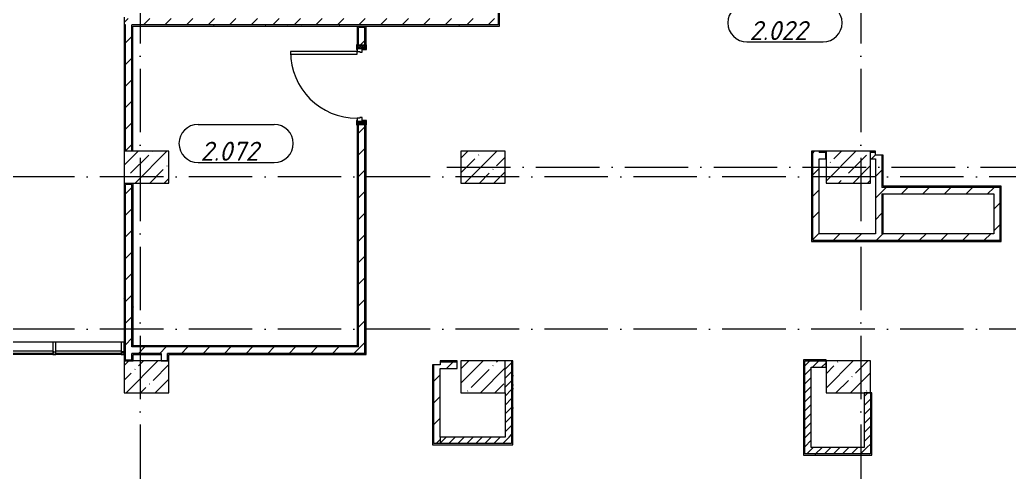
# Model space of a CAD drawing. Header units: millimetres. Extents: x -6467 to 106027, y -7090 to 195095.
# Drawn here: x 75855 to 91435, y 65330 to 72451 of the extents above; entities that cross this region are included whole.
import ezdxf

# ---------------------------------------------------------------- set-up
doc = ezdxf.new("R2010")
doc.units = ezdxf.units.MM
doc.linetypes.add('50_200_ШТРИХ_1Т_ш5_п1_п1_', pattern=[1400, 1000, -200, 0, -200])
for name, color, linetype, lineweight, true_color in [('A-AREA-IDEN-1', 7, 'Continuous', 9, 0xaaaaaa), ('A-GENM-1', 7, 'Continuous', 9, 0xaaaaaa), ('I-WALL-1', 7, 'Continuous', 5, 0x787878), ('Оси-3', 7, '50_200_ШТРИХ_1Т_ш5_п1_п1_', 9, 0xaaaaaa)]:
    doc.layers.add(name, color=color, linetype=linetype, lineweight=lineweight, true_color=true_color)
for name, color, linetype, lineweight in [('A-DOOR', 7, 'Continuous', 9), ('A-DOOR-2', 7, 'Continuous', 5), ('A-DOOR-FRAM', 7, 'Continuous', 9), ('A-DOOR-FRAM-2', 7, 'Continuous', 5), ('A-GLAZ-CWMG', 7, 'Continuous', 9), ('A-GLAZ-CWMG-1', 7, 'Continuous', 20), ('A-WALL', 7, 'Continuous', 5), ('A-WALL-FNSH-1', 7, 'Continuous', 5), ('I-WALL', 7, 'Continuous', 5), ('S-COLS', 7, 'Continuous', 9), ('S-COLS-1', 7, 'Continuous', 5)]:
    doc.layers.add(name, color=color, linetype=linetype, lineweight=lineweight)
doc.styles.add('ISOCPEUR_I', font='isocpeui.ttf', dxfattribs={"height": 300})
pattern_1 = [(0, (0, 0), (406.4, 101.6), [6.706, -298.094, 6.706, -298.094, -1625.6]), (0, (0, 0), (406.4, 101.6), [-609.6, 6.706, -602.894, 6.706, -298.094, -711.2]), (0, (0, 0), (406.4, 101.6), [-1524, 6.706, -196.494, 6.706, -501.294]), (120, (152.4, 50.8), (-291.18818, 301.15272), [6.706, -298.094, 6.706, -298.094, -1625.6]), (120, (152.4, 50.8), (-291.18818, 301.15272), [-609.6, 6.706, -602.894, 6.706, -298.094, -711.2]), (120, (152.4, 50.8), (-291.18818, 301.15272), [-1524, 6.706, -196.494, 6.706, -501.294]), (240, (203.2, 254), (-115.21182, -402.75272), [6.706, -298.094, 6.706, -298.094, -1625.6]), (240, (203.2, 254), (-115.21182, -402.75272), [-609.6, 6.706, -602.894, 6.706, -298.094, -711.2]), (240, (203.2, 254), (-115.21182, -402.75272), [-1524, 6.706, -196.494, 6.706, -501.294])]
pattern_2 = [(45, (0, 0), (-169.70563, 169.70563), [])]
pattern_3 = [(45, (0, 0), (-228.0985, 228.0985), []), (45, (228.1, 0), (-228.0985, 228.0985), [403.225, -80.645, 6.706, -73.939])]
pattern_4 = [(45, (0, 0), (-70.71068, 70.71068), [])]

# ---------------------------------------------------------------- blocks, each defined once
blk = doc.blocks.new('BSC_Колонна _Прямоугольная - 500х700-V356-АИ_План этажа Радиаторы_2')
at = {"layer": 'S-COLS-1'}
h = blk.add_hatch(dxfattribs=at)
h.set_pattern_fill('FP_242', color=256, style=0, pattern_type=2)
h.set_pattern_definition([(315, (-66830.7, 83150), (228.0985, 228.0985), []), (315, (-66830.7, 82921.9), (228.0985, 228.0985), [403.225, -80.645, 6.706, -73.939])])
h.paths.add_polyline_path([(-250, 350), (-250, -350), (250, -350), (250, 350)])
for p, q in [((250, 350), (-250, 350)), ((-250, 350), (-250, -350)), ((250, -350), (250, 350)), ((-250, -350), (250, -350))]:
    blk.add_line(p, q, dxfattribs=at)
blk = doc.blocks.new('BSC_Колонна _Прямоугольная - 500х700-V357-АИ_План этажа Радиаторы_2')
at = {"layer": 'S-COLS-1'}
h = blk.add_hatch(dxfattribs=at)
h.set_pattern_fill('FP_243', color=256, style=0, pattern_type=2)
h.set_pattern_definition([(315, (-70130.7, 77849.65), (228.0985, 228.0985), []), (315, (-70130.7, 77621.55), (228.0985, 228.0985), [403.225, -80.645, 6.706, -73.939])])
h.paths.add_polyline_path([(-250, 350), (-250, -350), (250, -350), (250, 350), (-50, 350)])
for p, q in [((250, 350), (-250, 350)), ((-250, 350), (-250, -350)), ((250, -350), (250, 350)), ((-250, -350), (250, -350))]:
    blk.add_line(p, q, dxfattribs=at)
blk = doc.blocks.new('BSC_Колонна _Прямоугольная - 500х700-V358-АИ_План этажа Радиаторы_2')
at = {"layer": 'S-COLS-1'}
h = blk.add_hatch(dxfattribs=at)
h.set_pattern_fill('FP_244', color=256, style=0, pattern_type=2)
h.set_pattern_definition([(315, (-70130.7, 83150), (228.0985, 228.0985), []), (315, (-70130.7, 82921.9), (228.0985, 228.0985), [403.225, -80.645, 6.706, -73.939])])
h.paths.add_polyline_path([(-250, 350), (-250, -350), (250, -350), (250, 350), (-50, 350)])
for p, q in [((250, 350), (-250, 350)), ((-250, 350), (-250, -350)), ((250, -350), (250, 350)), ((-250, -350), (250, -350))]:
    blk.add_line(p, q, dxfattribs=at)
blk = doc.blocks.new('BSC_Колонна _Прямоугольная - 500х700-V359-АИ_План этажа Радиаторы_2')
at = {"layer": 'S-COLS-1'}
h = blk.add_hatch(dxfattribs=at)
h.set_pattern_fill('FP_245', color=256, style=0, pattern_type=2)
h.set_pattern_definition([(315, (-70130.7, 88900), (228.0985, 228.0985), []), (315, (-70130.7, 88671.9), (228.0985, 228.0985), [403.225, -80.645, 6.706, -73.939])])
h.paths.add_polyline_path([(-250, 350), (-250, -350), (250, -350), (250, 350), (-50, 350)])
for p, q in [((250, 350), (-250, 350)), ((-250, 350), (-250, -350)), ((250, -350), (250, 350)), ((-250, -350), (250, -350))]:
    blk.add_line(p, q, dxfattribs=at)
blk = doc.blocks.new('Прямоугольный импост - Импост структурный с накладкой - 180мм-23210076-АИ_План этажа Радиаторы_2')
at = {"layer": 'A-GLAZ-CWMG-1'}
for p, q in [((-50, 0), (-50, 17)), ((-50, 17), (0, 17)), ((-40, 0), (-50, 0)), ((-40, -40), (-40, 0)), ((0, 0), (-10, 0)), ((-10, 0), (-10, -40)), ((0, 17), (0, 0)), ((-50, -180), (-50, -40)), ((-50, -40), (-40, -40)), ((-10, -40), (0, -40)), ((0, -40), (0, -180)), ((0, -180), (-50, -180))]:
    blk.add_line(p, q, dxfattribs=at)
blk = doc.blocks.new('Прямоугольный импост - Импост структурный с накладкой - 180мм-26311728-АИ_План этажа Радиаторы_2')
at = {"layer": 'A-GLAZ-CWMG'}
for p, q in [((9600, 10131), (9600, 11156)), ((9617, 11156), (9657, 11156)), ((9617, 10131), (9617, 11156)), ((9657, 10131), (9657, 11156)), ((9797, 10131), (9797, 11156)), ((9657, 10131), (9617, 10131))]:
    blk.add_line(p, q, dxfattribs=at)
blk = doc.blocks.new('Прямоугольный импост - Импост структурный с накладкой - 180мм-23210067-АИ_План этажа Радиаторы_2')
at = {"layer": 'A-GLAZ-CWMG-1'}
for p, q in [((-25, 0), (-25, 17)), ((-25, 17), (25, 17)), ((-15, 0), (-25, 0)), ((-15, -40), (-15, 0)), ((25, 0), (15, 0)), ((15, 0), (15, -40)), ((25, 17), (25, 0)), ((-25, -180), (-25, -40)), ((-25, -40), (-15, -40)), ((15, -40), (25, -40)), ((25, -40), (25, -180)), ((25, -180), (-25, -180))]:
    blk.add_line(p, q, dxfattribs=at)
blk = doc.blocks.new('110_Дверь_СКБ_1_адиаторы_27')
at = {"layer": 'A-DOOR-2'}
h = blk.add_hatch(dxfattribs=at)
h.set_pattern_fill('FP_234', color=256, style=0, pattern_type=2)
h.set_pattern_definition([(135, (1701.41, 134.685), (-14.14214, -14.14214), []), (225, (1701.41, 134.685), (14.14214, -14.14214), [])])
h.paths.add_polyline_path([(587.5, -70), (637.5, -70), (637.5, 70), (587.5, 70)])
at = {"layer": 'A-DOOR-FRAM-2'}
h = blk.add_hatch(dxfattribs=at)
h.set_pattern_fill('FP_235', color=256, style=0, pattern_type=2)
h.set_pattern_definition([(45, (-421.384, 134.685), (-14.1421, 14.1421), []), (135, (-421.384, 134.685), (-14.1421, -14.1421), [])])
h.paths.add_polyline_path([(-612.5, -70), (-562.5, -70), (-562.5, 70), (-612.5, 70)])
at = {"layer": 'A-DOOR'}
for p, q in [((537.5, 1120), (497.5, 1120)), ((497.5, 1120), (497.5, 70)), ((537.5, 70), (537.5, 1120)), ((497.5, 70), (537.5, 70))]:
    blk.add_line(p, q, dxfattribs=at)
at = {"layer": 'A-DOOR-2'}
blk.add_arc((537.5, 70), 1050, 90, 180, dxfattribs=at)
at = {"layer": 'A-DOOR-FRAM'}
for p, q in [((-547.5, 78), (-617.5, 78)), ((-617.5, 78), (-617.5, 70)), ((-617.5, 70), (-547.5, 70)), ((-562.5, 70), (-612.5, 70)), ((-612.5, 70), (-612.5, -70)), ((-512.5, 70), (-562.5, 70)), ((-562.5, 70), (-562.5, -10)), ((-562.5, -70), (-562.5, 70)), ((-547.5, 70), (-562.5, 70)), ((-562.5, 70), (-562.5, 69)), ((-562.5, 69), (-547.5, 69)), ((-547.5, 70), (-547.5, 78)), ((-547.5, 69), (-547.5, 70)), ((-512.5, 30), (-512.5, 70)), ((-502.5, 30), (-512.5, 30)), ((-502.5, -10), (-502.5, 30)), ((537.5, 30), (527.5, 30)), ((527.5, 30), (527.5, -10)), ((537.5, 70), (537.5, 30)), ((587.5, 70), (537.5, 70)), ((642.5, 78), (572.5, 78)), ((572.5, 78), (572.5, 70)), ((587.5, 70), (572.5, 70)), ((572.5, 70), (572.5, 69)), ((572.5, 70), (642.5, 70)), ((572.5, 69), (587.5, 69)), ((587.5, -10), (587.5, 70)), ((637.5, 70), (587.5, 70)), ((587.5, 70), (587.5, -70)), ((587.5, 69), (587.5, 70)), ((637.5, -70), (637.5, 70)), ((642.5, 70), (642.5, 78)), ((-547.5, -70), (-617.5, -70)), ((-617.5, -70), (-617.5, -78)), ((-617.5, -78), (-547.5, -78)), ((-612.5, -70), (-562.5, -70)), ((-562.5, -10), (-502.5, -10)), ((-547.5, -10), (-562.5, -10)), ((-562.5, -10), (-562.5, -70)), ((-562.5, -70), (-547.5, -70)), ((-547.5, -70), (-547.5, -10)), ((-547.5, -78), (-547.5, -70)), ((527.5, -10), (587.5, -10)), ((587.5, -10), (572.5, -10)), ((572.5, -10), (572.5, -70)), ((572.5, -70), (587.5, -70)), ((642.5, -70), (572.5, -70)), ((572.5, -70), (572.5, -78)), ((572.5, -78), (642.5, -78)), ((587.5, -70), (587.5, -10)), ((587.5, -70), (637.5, -70)), ((642.5, -78), (642.5, -70))]:
    blk.add_line(p, q, dxfattribs=at)
blk = doc.blocks.new('АР_Перемычка1 - АР_Перемычка-26869953-АИ_План этажа Радиаторы_2')
at = {"layer": 'A-GENM-1'}
blk.add_line((-250, -50), (-242, -50), dxfattribs=at)
blk = doc.blocks.new('AAR_СКБ_Марка_помещения_1_5 ммп - Номер-27962133-АИ_План этажа Радиаторы_2')
at = {"layer": 'A-AREA-IDEN-1'}
for p, q in [((-2.987, 3), (3.013, 3)), ((-2.987, 0), (3.013, 0))]:
    blk.add_line(p, q, dxfattribs=at)
for centre, start, end in [((-2.987, 1.5), 90, 270), ((3.013, 1.5), 270, 90)]:
    blk.add_arc(centre, 1.5, start, end, dxfattribs=at)

msp = doc.modelspace()

# ---------------------------------------------------------------- hatches: boundary and pattern name
at = {"layer": 'I-WALL'}
h = msp.add_hatch(dxfattribs=at)
h.set_pattern_fill('FP_5', color=256, style=0, pattern_type=2)
h.set_pattern_definition(pattern_2)
h.paths.add_polyline_path([(82556, 72371), (83387, 72371), (83387, 72471), (77500, 72471), (77500, 72371), (79234, 72371)])
h = msp.add_hatch(dxfattribs=at)
h.set_pattern_fill('FP_5', color=256, style=0, pattern_type=2)
h.set_pattern_definition(pattern_2)
h.paths.add_polyline_path([(77517, 70381), (77617, 70381), (77617, 72371), (77517, 72371), (77517, 72351)])
h = msp.add_hatch(dxfattribs=at)
h.set_pattern_fill('FP_5', color=256, style=0, pattern_type=2)
h.set_pattern_definition(pattern_2)
h.paths.add_polyline_path([(81287, 67201), (81287, 70801), (81187, 70801), (81187, 67201)])
h.paths.add_polyline_path([(81287, 72051), (81287, 72331), (81187, 72331), (81187, 72051)])
h = msp.add_hatch(dxfattribs=at)
h.set_pattern_fill('FP_5', color=256, style=0, pattern_type=2)
h.set_pattern_definition(pattern_2)
h.paths.add_polyline_path([(88440, 68981), (88440, 70381), (88340, 70381), (88340, 68981)])
h = msp.add_hatch(dxfattribs=at)
h.set_pattern_fill('FP_5', color=256, style=0, pattern_type=2)
h.set_pattern_definition(pattern_2)
h.paths.add_polyline_path([(88549, 70261), (88549, 70361), (88440, 70361), (88440, 70261)])
h = msp.add_hatch(dxfattribs=at)
h.set_pattern_fill('FP_5', color=256, style=0, pattern_type=2)
h.set_pattern_definition(pattern_2)
h.paths.add_polyline_path([(89330, 70261), (89330, 70361), (89250, 70361), (89250, 70261)])
h = msp.add_hatch(dxfattribs=at)
h.set_pattern_fill('FP_5', color=256, style=0, pattern_type=2)
h.set_pattern_definition(pattern_2)
h.paths.add_polyline_path([(89430, 68981), (89430, 70321), (89330, 70321), (89330, 68981)])
h = msp.add_hatch(dxfattribs=at)
h.set_pattern_fill('FP_5', color=256, style=0, pattern_type=2)
h.set_pattern_definition(pattern_2)
h.paths.add_polyline_path([(77573, 67101), (77620, 67101), (77620, 69861), (77520, 69861), (77520, 67101)])
h = msp.add_hatch(dxfattribs=at)
h.set_pattern_fill('FP_5', color=256, style=0, pattern_type=2)
h.set_pattern_definition(pattern_2)
h.paths.add_polyline_path([(91190, 69711), (91190, 69811), (89430, 69811), (89430, 69711), (89450, 69711)])
h = msp.add_hatch(dxfattribs=at)
h.set_pattern_fill('FP_5', color=256, style=0, pattern_type=2)
h.set_pattern_definition(pattern_2)
h.paths.add_polyline_path([(91290, 69081), (91290, 69811), (91190, 69811), (91190, 69081)])
h = msp.add_hatch(dxfattribs=at)
h.set_pattern_fill('FP_5', color=256, style=0, pattern_type=2)
h.set_pattern_definition(pattern_2)
h.paths.add_polyline_path([(89330, 68981), (89330, 69081), (88440, 69081), (88440, 68981), (89200, 68981)])
h = msp.add_hatch(dxfattribs=at)
h.set_pattern_fill('FP_5', color=256, style=0, pattern_type=2)
h.set_pattern_definition(pattern_2)
h.paths.add_polyline_path([(91290, 68981), (91290, 69081), (89430, 69081), (89430, 68981), (89450, 68981)])
h = msp.add_hatch(dxfattribs=at)
h.set_pattern_fill('FP_5', color=256, style=0, pattern_type=2)
h.set_pattern_definition(pattern_2)
h.paths.add_polyline_path([(81187, 67201), (81187, 67301), (77620, 67301), (77620, 67201), (81167, 67201)])
h = msp.add_hatch(dxfattribs=at)
h.set_pattern_fill('FP_5', color=256, style=0, pattern_type=2)
h.set_pattern_definition(pattern_2)
h.paths.add_polyline_path([(78180, 67081), (78180, 67201), (78080, 67201), (78080, 67081)])
h = msp.add_hatch(dxfattribs=at)
h.set_pattern_fill('FP_5', color=256, style=0, pattern_type=2)
h.set_pattern_definition(pattern_2)
h.paths.add_polyline_path([(82375, 65781), (82475, 65781), (82475, 67021), (82375, 67021)])
h = msp.add_hatch(dxfattribs=at)
h.set_pattern_fill('FP_5', color=256, style=0, pattern_type=2)
h.set_pattern_definition(pattern_2)
h.paths.add_polyline_path([(82556, 66961), (82740, 66961), (82740, 67061), (82475, 67061), (82475, 66961)])
h = msp.add_hatch(dxfattribs=at)
h.set_pattern_fill('FP_4', color=256, style=0, pattern_type=2)
h.set_pattern_definition(pattern_4)
h.paths.add_polyline_path([(83600, 65881), (83600, 67081), (83500, 67081), (83500, 65881)])
h = msp.add_hatch(dxfattribs=at)
h.set_pattern_fill('FP_4', color=256, style=0, pattern_type=2)
h.set_pattern_definition(pattern_4)
h.paths.add_polyline_path([(88550, 66981), (88550, 67081), (88218, 67081), (88218, 66981), (88318, 66981)])
h = msp.add_hatch(dxfattribs=at)
h.set_pattern_fill('FP_4', color=256, style=0, pattern_type=2)
h.set_pattern_definition(pattern_4)
h.paths.add_polyline_path([(88318, 65718), (88318, 66981), (88218, 66981), (88218, 65718)])
h = msp.add_hatch(dxfattribs=at)
h.set_pattern_fill('FP_4', color=256, style=0, pattern_type=2)
h.set_pattern_definition(pattern_4)
h.paths.add_polyline_path([(89250, 65718), (89250, 66581), (89150, 66581), (89150, 65718), (89200, 65718)])
h = msp.add_hatch(dxfattribs=at)
h.set_pattern_fill('FP_4', color=256, style=0, pattern_type=2)
h.set_pattern_definition(pattern_4)
h.paths.add_polyline_path([(82475, 65781), (83600, 65781), (83600, 65881), (82475, 65881)])
h = msp.add_hatch(dxfattribs=at)
h.set_pattern_fill('FP_4', color=256, style=0, pattern_type=2)
h.set_pattern_definition(pattern_4)
h.paths.add_polyline_path([(89250, 65618), (89250, 65718), (88218, 65718), (88218, 65618), (89200, 65618)])
at = {"layer": 'I-WALL-1'}
h = msp.add_hatch(dxfattribs=at)
h.set_pattern_fill('FP_3', color=256, style=0, pattern_type=2)
h.set_pattern_definition(pattern_1)
h.paths.add_polyline_path([(83407, 72371), (83407, 75331), (83387, 75331), (83387, 72371)])
h.paths.add_polyline_path([(83407, 75831), (83407, 81681), (83387, 81681), (83387, 75831), (83401, 75831)])
h.paths.add_polyline_path([(83397, 82181), (83407, 82181), (83405, 83034), (83387, 83036), (83389, 82181)])
h.paths.add_polyline_path([(83397, 84796), (83397, 84798), (83407, 84798), (83407, 85181), (83287, 85181), (83287, 85161), (83387, 85161), (83387, 84796)])
h = msp.add_hatch(dxfattribs=at)
h.set_pattern_fill('FP_3', color=256, style=0, pattern_type=2)
h.set_pattern_definition(pattern_1)
h.paths.add_polyline_path([(82556, 72351), (83407, 72351), (83407, 72371), (77617, 72371), (77617, 72351), (79234, 72351)])
h.paths.add_polyline_path([(77517, 72351), (77517, 72371), (77500, 72371), (77500, 72351)])
h = msp.add_hatch(dxfattribs=at)
h.set_pattern_fill('FP_3', color=256, style=0, pattern_type=2)
h.set_pattern_definition(pattern_1)
h.paths.add_polyline_path([(77517, 70381), (77517, 72351), (77500, 72351), (77500, 70381)])
h = msp.add_hatch(dxfattribs=at)
h.set_pattern_fill('FP_3', color=256, style=0, pattern_type=2)
h.set_pattern_definition(pattern_1)
h.paths.add_polyline_path([(77637, 70381), (77637, 72351), (77617, 72351), (77617, 70381)])
h = msp.add_hatch(dxfattribs=at)
h.set_pattern_fill('FP_3', color=256, style=0, pattern_type=2)
h.set_pattern_definition(pattern_1)
h.paths.add_polyline_path([(81187, 67301), (81187, 70801), (81167, 70801), (81167, 67301)])
h.paths.add_polyline_path([(81167, 72051), (81187, 72051), (81187, 72331), (81287, 72331), (81287, 72351), (81167, 72351), (81167, 72056)])
h = msp.add_hatch(dxfattribs=at)
h.set_pattern_fill('FP_3', color=256, style=0, pattern_type=2)
h.set_pattern_definition(pattern_1)
h.paths.add_polyline_path([(81287, 67181), (81307, 67181), (81307, 70801), (81287, 70801), (81287, 67201)])
h.paths.add_polyline_path([(81287, 72051), (81307, 72051), (81307, 72351), (81287, 72351), (81287, 72056)])
h = msp.add_hatch(dxfattribs=at)
h.set_pattern_fill('FP_3', color=256, style=0, pattern_type=2)
h.set_pattern_definition(pattern_1)
h.paths.add_polyline_path([(88340, 68961), (88340, 70381), (88320, 70381), (88320, 68961)])
h = msp.add_hatch(dxfattribs=at)
h.set_pattern_fill('FP_3', color=256, style=0, pattern_type=2)
h.set_pattern_definition(pattern_1)
h.paths.add_polyline_path([(88549, 70361), (88549, 70381), (88440, 70381), (88440, 70361)])
h = msp.add_hatch(dxfattribs=at)
h.set_pattern_fill('FP_3', color=256, style=0, pattern_type=2)
h.set_pattern_definition(pattern_1)
h.paths.add_polyline_path([(89330, 70361), (89330, 70381), (89250, 70381), (89250, 70361)])
h = msp.add_hatch(dxfattribs=at)
h.set_pattern_fill('FP_3', color=256, style=0, pattern_type=2)
h.set_pattern_definition(pattern_1)
h.paths.add_polyline_path([(89430, 68961), (89450, 68961), (89450, 68981), (89430, 68981)])
h.paths.add_polyline_path([(89430, 69081), (89450, 69081), (89450, 69711), (89430, 69711)])
h.paths.add_polyline_path([(89450, 69811), (89450, 70321), (89430, 70321), (89430, 69811)])
h = msp.add_hatch(dxfattribs=at)
h.set_pattern_fill('FP_3', color=256, style=0, pattern_type=2)
h.set_pattern_definition(pattern_1)
h.paths.add_polyline_path([(77500, 67081), (77520, 67081), (77520, 69881), (77500, 69881), (77500, 67265)])
h = msp.add_hatch(dxfattribs=at)
h.set_pattern_fill('FP_3', color=256, style=0, pattern_type=2)
h.set_pattern_definition(pattern_1)
h.paths.add_polyline_path([(77620, 67081), (77640, 67081), (77640, 67201), (77620, 67201), (77620, 67101), (77520, 67101), (77520, 67081), (77573, 67081)])
h.paths.add_polyline_path([(77640, 67301), (77640, 69881), (77520, 69881), (77520, 69861), (77620, 69861), (77620, 67301)])
h = msp.add_hatch(dxfattribs=at)
h.set_pattern_fill('FP_3', color=256, style=0, pattern_type=2)
h.set_pattern_definition(pattern_1)
h.paths.add_polyline_path([(91290, 69811), (91290, 69831), (89450, 69831), (89450, 69811), (91190, 69811)])
h = msp.add_hatch(dxfattribs=at)
h.set_pattern_fill('FP_3', color=256, style=0, pattern_type=2)
h.set_pattern_definition(pattern_1)
h.paths.add_polyline_path([(91290, 68981), (91310, 68981), (91310, 69831), (91290, 69831), (91290, 69081)])
h = msp.add_hatch(dxfattribs=at)
h.set_pattern_fill('FP_3', color=256, style=0, pattern_type=2)
h.set_pattern_definition(pattern_1)
h.paths.add_polyline_path([(89430, 68961), (89430, 68981), (88340, 68981), (88340, 68961), (89330, 68961)])
h = msp.add_hatch(dxfattribs=at)
h.set_pattern_fill('FP_3', color=256, style=0, pattern_type=2)
h.set_pattern_definition(pattern_1)
h.paths.add_polyline_path([(91310, 68961), (91310, 68981), (89450, 68981), (89450, 68961)])
h = msp.add_hatch(dxfattribs=at)
h.set_pattern_fill('FP_3', color=256, style=0, pattern_type=2)
h.set_pattern_definition(pattern_1)
h.paths.add_polyline_path([(81167, 67301), (81167, 67321), (77640, 67321), (77640, 67301), (79234, 67301)])
h = msp.add_hatch(dxfattribs=at)
h.set_pattern_fill('FP_3', color=256, style=0, pattern_type=2)
h.set_pattern_definition(pattern_1)
h.paths.add_polyline_path([(81187, 67181), (81287, 67181), (81287, 67201), (78180, 67201), (78180, 67181), (81167, 67181)])
h.paths.add_polyline_path([(78080, 67181), (78080, 67201), (77640, 67201), (77640, 67181)])
h = msp.add_hatch(dxfattribs=at)
h.set_pattern_fill('FP_3', color=256, style=0, pattern_type=2)
h.set_pattern_definition(pattern_1)
h.paths.add_polyline_path([(78200, 67081), (78200, 67181), (78180, 67181), (78180, 67081)])
h = msp.add_hatch(dxfattribs=at)
h.set_pattern_fill('FP_3', color=256, style=0, pattern_type=2)
h.set_pattern_definition(pattern_1)
h.paths.add_polyline_path([(82375, 65761), (82375, 67021), (82355, 67021), (82355, 65761)])
h = msp.add_hatch(dxfattribs=at)
h.set_pattern_fill('FP_3', color=256, style=0, pattern_type=2)
h.set_pattern_definition(pattern_1)
h.paths.add_polyline_path([(82740, 67061), (82740, 67081), (82475, 67081), (82475, 67061), (82556, 67061)])
h = msp.add_hatch(dxfattribs=at)
h.set_pattern_fill('FP_3', color=256, style=0, pattern_type=2)
h.set_pattern_definition(pattern_1)
h.paths.add_polyline_path([(83600, 65781), (83620, 65781), (83620, 67081), (83600, 67081), (83600, 65881)])
h = msp.add_hatch(dxfattribs=at)
h.set_pattern_fill('FP_3', color=256, style=0, pattern_type=2)
h.set_pattern_definition(pattern_1)
h.paths.add_polyline_path([(88550, 67081), (88550, 67101), (88198, 67101), (88198, 67081), (88218, 67081)])
h = msp.add_hatch(dxfattribs=at)
h.set_pattern_fill('FP_3', color=256, style=0, pattern_type=2)
h.set_pattern_definition(pattern_1)
h.paths.add_polyline_path([(88218, 65618), (88218, 67081), (88198, 67081), (88198, 65618)])
h = msp.add_hatch(dxfattribs=at)
h.set_pattern_fill('FP_3', color=256, style=0, pattern_type=2)
h.set_pattern_definition(pattern_1)
h.paths.add_polyline_path([(89250, 65618), (89270, 65618), (89270, 66581), (89250, 66581), (89250, 65718)])
h = msp.add_hatch(dxfattribs=at)
h.set_pattern_fill('FP_3', color=256, style=0, pattern_type=2)
h.set_pattern_definition(pattern_1)
h.paths.add_polyline_path([(82556, 65761), (83620, 65761), (83620, 65781), (82375, 65781), (82375, 65761), (82475, 65761)])
h = msp.add_hatch(dxfattribs=at)
h.set_pattern_fill('FP_3', color=256, style=0, pattern_type=2)
h.set_pattern_definition(pattern_1)
h.paths.add_polyline_path([(88198, 65598), (89270, 65598), (89270, 65618), (88198, 65618)])
at = {"layer": 'S-COLS-1'}
h = msp.add_hatch(dxfattribs=at)
h.set_pattern_fill('FP_1', color=256, style=0, pattern_type=2)
h.set_pattern_definition(pattern_3)
h.paths.add_polyline_path([(77500, 66581), (78200, 66581), (78200, 67081), (77500, 67081)])
h = msp.add_hatch(dxfattribs=at)
h.set_pattern_fill('FP_1', color=256, style=0, pattern_type=2)
h.set_pattern_definition(pattern_3)
h.paths.add_polyline_path([(88550, 66581), (89250, 66581), (89250, 67081), (88550, 67081)])

# ---------------------------------------------------------------- linework, layer by layer
at = {"layer": 'A-WALL'}
for p, q in [((83387, 75331), (83387, 72371)), ((77517, 72371), (77500, 72371)), ((77517, 70381), (77517, 72371)), ((83387, 72371), (77617, 72371)), ((77617, 70381), (77617, 72371)), ((81187, 72051), (81187, 72331)), ((81287, 72331), (81187, 72331)), ((81287, 72051), (81287, 72331)), ((81187, 67301), (81187, 70801)), ((81287, 67201), (81287, 70801)), ((88340, 68981), (88340, 70381)), ((88440, 70381), (88440, 70361)), ((88549, 70361), (88440, 70361)), ((89330, 70361), (89250, 70361)), ((89430, 70321), (89430, 69811)), ((77520, 67101), (77520, 69861)), ((77620, 69861), (77520, 69861)), ((77620, 67301), (77620, 69861)), ((91290, 69811), (89430, 69811)), ((91290, 68981), (91290, 69811)), ((89430, 69711), (89430, 69081)), ((89430, 69711), (89450, 69711)), ((89430, 69081), (89450, 69081)), ((88340, 68981), (91290, 68981)), ((81187, 67301), (77620, 67301)), ((78080, 67201), (77620, 67201)), ((77620, 67101), (77620, 67201)), ((78080, 67201), (78080, 67181)), ((81287, 67201), (78180, 67201)), ((78180, 67081), (78180, 67201)), ((77520, 67101), (77620, 67101)), ((82375, 65781), (82375, 67021)), ((82740, 67061), (82475, 67061)), ((83600, 67081), (83600, 65781)), ((88218, 67081), (88550, 67081)), ((88218, 65618), (88218, 67081)), ((89250, 66581), (89250, 65618)), ((83600, 65781), (82375, 65781)), ((82475, 65881), (82475, 65781)), ((89250, 65618), (88218, 65618))]:
    msp.add_line(p, q, dxfattribs=at)
at = {"layer": 'A-WALL-FNSH-1'}
for p, q in [((83407, 72351), (83407, 75331)), ((77500, 72491), (77500, 70381)), ((77637, 72351), (83407, 72351)), ((77637, 70381), (77637, 72351)), ((81167, 72351), (81167, 72056)), ((81307, 72056), (81307, 72351)), ((81167, 70796), (81167, 67321)), ((81307, 67181), (81307, 70796)), ((88320, 70381), (88320, 68961)), ((88549, 70381), (88320, 70381)), ((88549, 70261), (88549, 70381)), ((89330, 70381), (89250, 70381)), ((89330, 70321), (89330, 70381)), ((89450, 70321), (89330, 70321)), ((89450, 69831), (89450, 70321)), ((88440, 69081), (88440, 70261)), ((88440, 70261), (88549, 70261)), ((89250, 70261), (89330, 70261)), ((89330, 70261), (89330, 69081)), ((77500, 69881), (77500, 67081)), ((77640, 67321), (77640, 69881)), ((91310, 69831), (89450, 69831)), ((91310, 68961), (91310, 69831)), ((89450, 69081), (89450, 69711)), ((89450, 69711), (91190, 69711)), ((91190, 69711), (91190, 69081)), ((89330, 69081), (88440, 69081)), ((91190, 69081), (89450, 69081)), ((88320, 68961), (91310, 68961)), ((81167, 67321), (77640, 67321)), ((77640, 67181), (78080, 67181)), ((77640, 67081), (77640, 67181)), ((78080, 67181), (78080, 67081)), ((78200, 67181), (81307, 67181)), ((78200, 67081), (78200, 67181)), ((77500, 67081), (77640, 67081)), ((78080, 67081), (78200, 67081)), ((82355, 67021), (82355, 65761)), ((82475, 67021), (82355, 67021)), ((82740, 67081), (82475, 67081)), ((82475, 67081), (82475, 67021)), ((82740, 66961), (82740, 67081)), ((83620, 67081), (83500, 67081)), ((83620, 65761), (83620, 67081)), ((88550, 67101), (88198, 67101)), ((88198, 67101), (88198, 65598)), ((88550, 66981), (88550, 67101)), ((82475, 65881), (82475, 66961)), ((82475, 66961), (82740, 66961)), ((88318, 66981), (88550, 66981)), ((88318, 65718), (88318, 66981)), ((83500, 66581), (83500, 65881)), ((89270, 66581), (89150, 66581)), ((89150, 66581), (89150, 65718)), ((89270, 65598), (89270, 66581)), ((82355, 65761), (83620, 65761)), ((83500, 65881), (82475, 65881)), ((88198, 65598), (89270, 65598)), ((89150, 65718), (88318, 65718))]:
    msp.add_line(p, q, dxfattribs=at)
at = {"layer": 'S-COLS-1'}
for p, q in [((78200, 67081), (77500, 67081)), ((77500, 67081), (77500, 66581)), ((78200, 66581), (78200, 67081)), ((89250, 67081), (88550, 67081)), ((88550, 67081), (88550, 66581)), ((89250, 66581), (89250, 67081)), ((77500, 66581), (78200, 66581)), ((88550, 66581), (89250, 66581))]:
    msp.add_line(p, q, dxfattribs=at)
at = {"layer": 'Оси-3'}
for p, q in [((77750, 91281), (77750, 9331)), ((89100, 91281), (89100, -5890)), ((82581, 70131), (104718, 70131)), ((104718, 69981), (48686, 69981)), ((104718, 67581), (-5267, 67581))]:
    msp.add_line(p, q, dxfattribs=at)

# ---------------------------------------------------------------- block references
at = {"layer": 'A-AREA-IDEN-1', "xscale": 199.9999999999999, "yscale": 199.9999999999999, "zscale": 199.9999999999999}
for p in [(87901, 72103), (79259, 70204)]:
    msp.add_blockref('AAR_СКБ_Марка_помещения_1_5 ммп - Номер-27962133-АИ_План этажа Радиаторы_2', p, dxfattribs=at)
at = {"layer": 'A-DOOR-2', "rotation": 90}
msp.add_blockref('110_Дверь_СКБ_1_адиаторы_27', (81237, 71413), dxfattribs=at)
at = {"layer": 'A-GENM-1', "rotation": 90}
msp.add_blockref('АР_Перемычка1 - АР_Перемычка-26869953-АИ_План этажа Радиаторы_2', (81237, 70801), dxfattribs=at)
at = {"layer": 'A-GLAZ-CWMG'}
for p, rotation in [((86506, 57581), 90.00000000000011), ((87581, 57581), 89.99999999999966)]:
    msp.add_blockref('Прямоугольный импост - Импост структурный с накладкой - 180мм-26311728-АИ_План этажа Радиаторы_2', p, dxfattribs=dict(at, rotation=rotation))
at = {"layer": 'A-GLAZ-CWMG', "extrusion": (0, 0, -1), "rotation": 180}
for name, p in [('Прямоугольный импост - Импост структурный с накладкой - 180мм-23210067-АИ_План этажа Радиаторы_2', (-76400, 67198)), ('Прямоугольный импост - Импост структурный с накладкой - 180мм-23210076-АИ_План этажа Радиаторы_2', (-77500, 67198))]:
    msp.add_blockref(name, p, dxfattribs=at)
at = {"layer": 'S-COLS', "rotation": 89.9999999999999}
for name, p in [('BSC_Колонна _Прямоугольная - 500х700-V357-АИ_План этажа Радиаторы_2', (77850, 70131)), ('BSC_Колонна _Прямоугольная - 500х700-V358-АИ_План этажа Радиаторы_2', (83150, 70131)), ('BSC_Колонна _Прямоугольная - 500х700-V359-АИ_План этажа Радиаторы_2', (88900, 70131)), ('BSC_Колонна _Прямоугольная - 500х700-V356-АИ_План этажа Радиаторы_2', (83150, 66831))]:
    msp.add_blockref(name, p, dxfattribs=at)

# ---------------------------------------------------------------- texts
at = {"layer": 'A-AREA-IDEN-1', "char_height": 300, "width": 952, "attachment_point": 8, "line_spacing_factor": 1.139951, "style": 'ISOCPEUR_I'}
for s, insert in [('\\pxqc,t8.46667,16.93333,25.4,33.86667,42.33333,50.8,59.26667,67.73333,76.2,84.66667,93.13333,101.6,110.06667,118.53333,127,135.46667,143.93333,152.4,160.86667,169.33333,177.8,186.26667,194.73333,203.2,211.66667,220.13333,228.6,237.06667,245.53333,254,262.46667,270.93333;{2.022}', (87798, 72131)), ('\\pxqc,t8.46667,16.93333,25.4,33.86667,42.33333,50.8,59.26667,67.73333,76.2,84.66667,93.13333,101.6,110.06667,118.53333,127,135.46667,143.93333,152.4,160.86667,169.33333,177.8,186.26667,194.73333,203.2,211.66667,220.13333,228.6,237.06667,245.53333,254,262.46667,270.93333;{2.072}', (79156, 70232))]:
    msp.add_mtext(s, dxfattribs=dict(at, insert=insert))

doc.saveas('drawing.dxf')
